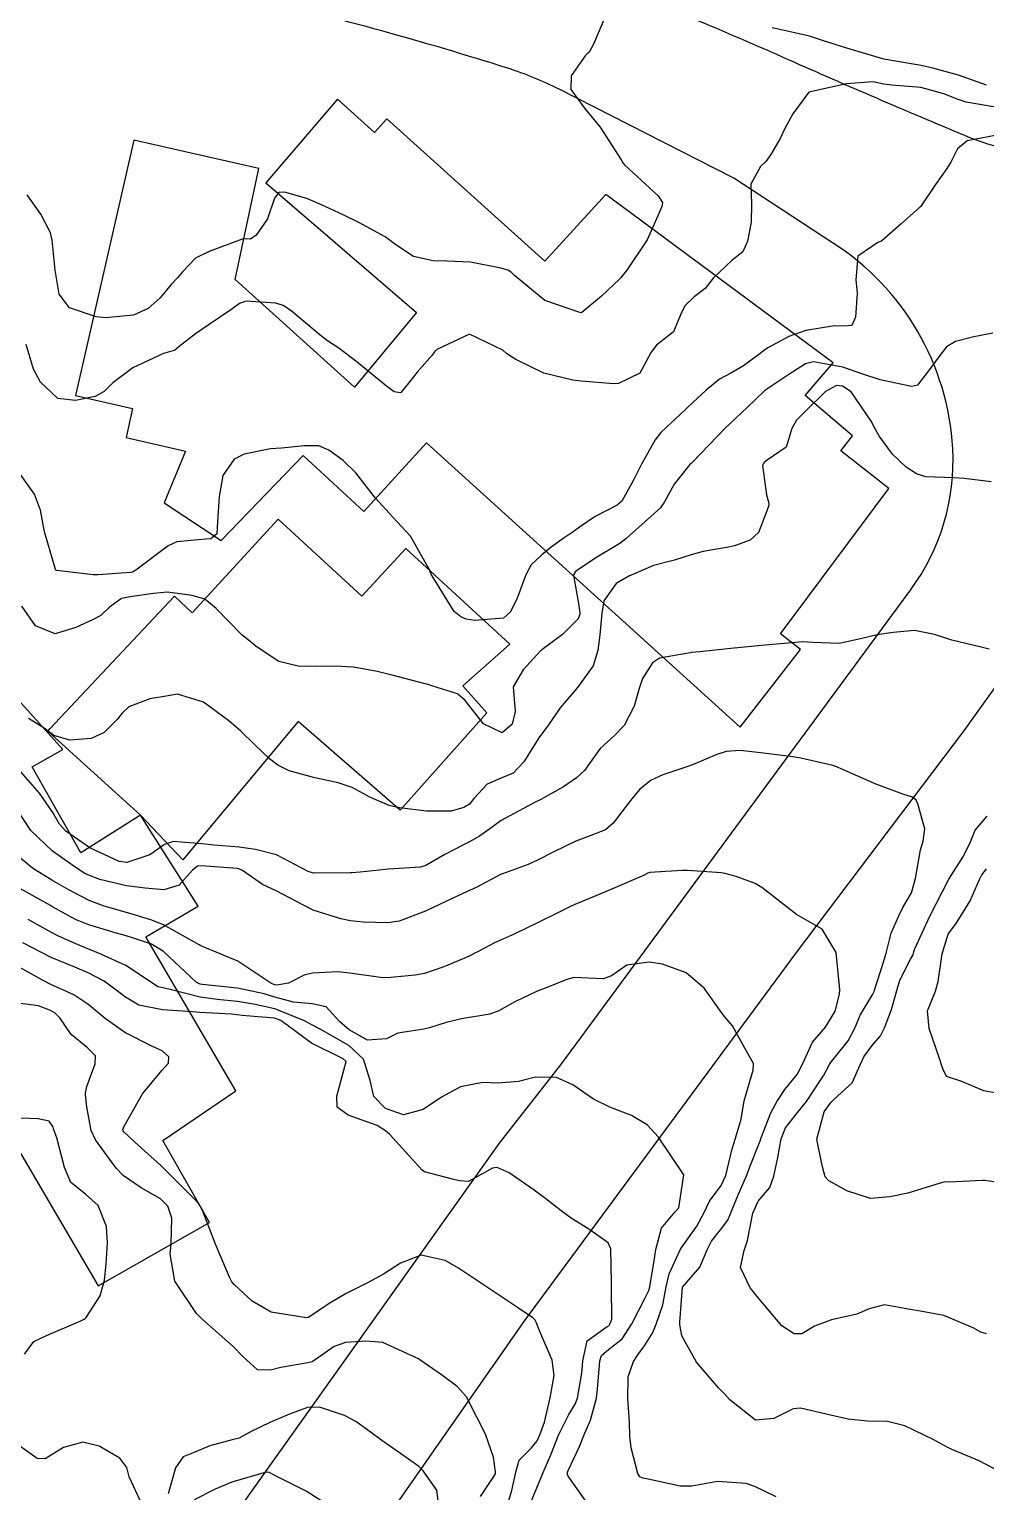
# Model space of a CAD drawing. Header units: metres. Extents: x 298520 to 308411, y 7433745 to 7450750.
# Drawn here: x 302152.3 to 302203.5, y 7441614 to 7441692.2 of the extents above; entities that cross this region are included whole.
import ezdxf

# ---------------------------------------------------------------- set-up
doc = ezdxf.new("R2010")
doc.units = ezdxf.units.M
doc.header["$LTSCALE"] = 10
for name, color, linetype in [('Curvas de Nivel 1m', 11, 'Continuous'), ('Curvas de Nivel 5m', 15, 'Continuous'), ('Edificações', 30, 'Continuous'), ('Vias Primárias', 230, 'Continuous')]:
    doc.layers.add(name, color=color, linetype=linetype)

msp = doc.modelspace()

# ---------------------------------------------------------------- linework, layer by layer
at = {"layer": 'Curvas de Nivel 1m', "flags": 128}
for points, elevation in [([(302183.143, 7441692.954), (302182.476, 7441691.402), (302182.247, 7441690.968), (302182.133, 7441690.868), (302182.031, 7441690.778), (302181.288, 7441689.71), (302181.27, 7441688.977), (302181.998, 7441687.971), (302182.844, 7441686.961), (302183.965, 7441685.201), (302184.06, 7441685.045), (302184.14, 7441684.947), (302185.938, 7441683.288), (302186.173, 7441682.918), (302186.134, 7441682.715), (302185.926, 7441682.205), (302185.352, 7441680.928), (302184.259, 7441679.307), (302183.982, 7441678.949), (302183.944, 7441678.897), (302183.891, 7441678.839), (302182.916, 7441677.921), (302181.864, 7441677.043), (302181.806, 7441677.028), (302179.873, 7441677.674), (302178.252, 7441679.015), (302178.075, 7441679.197), (302177.896, 7441679.297), (302177.516, 7441679.405), (302175.9, 7441679.732), (302174.626, 7441679.785), (302173.9, 7441679.796), (302172.855, 7441680.028), (302171.909, 7441680.652), (302171.33, 7441681.096), (302169.92, 7441681.861), (302169.076, 7441682.274), (302167.93, 7441682.801), (302167.129, 7441683.148), (302165.938, 7441683.478), (302165.646, 7441683.455), (302165.413, 7441683.165), (302165.04, 7441682.05), (302164.421, 7441681.175), (302164.128, 7441680.96), (302163.911, 7441680.978), (302163.685, 7441680.958), (302161.904, 7441680.296), (302161.171, 7441679.946), (302160.475, 7441679.224), (302160.215, 7441678.9), (302159.882, 7441678.53), (302159.28, 7441677.831), (302158.652, 7441677.248), (302157.859, 7441676.906), (302156.369, 7441676.763), (302155.858, 7441676.808), (302154.426, 7441677.294), (302153.874, 7441678.016), (302153.66, 7441679.303), (302153.509, 7441680.906), (302153.415, 7441681.307), (302152.907, 7441682.3), (302152.166, 7441683.327)], 752), ([(302203.519, 7441689.206), (302202.018, 7441689.735), (302200.65, 7441690.117), (302200.025, 7441690.251), (302199.594, 7441690.322), (302198.031, 7441690.6), (302197.368, 7441690.787), (302196.037, 7441691.191), (302194.794, 7441691.572), (302194.043, 7441691.821), (302192.77, 7441692.118), (302192.047, 7441692.27)], 752), ([(302203.996, 7441688.02), (302202.431, 7441688.293), (302202, 7441688.433), (302201.243, 7441688.738), (302200.008, 7441689.077), (302198.447, 7441689.204), (302198.018, 7441689.263), (302197.429, 7441689.375), (302196.018, 7441689.271), (302194.013, 7441688.83), (302193.157, 7441687.677), (302192.706, 7441686.843), (302192.465, 7441686.358), (302191.969, 7441685.498), (302191.698, 7441685.121), (302191.417, 7441684.855), (302190.9, 7441683.909), (302190.933, 7441682.86), (302190.917, 7441681.866), (302190.723, 7441680.862), (302190.478, 7441680.294), (302189.903, 7441679.841), (302188.887, 7441678.885), (302188.454, 7441678.322), (302187.878, 7441677.876), (302187.378, 7441677.398), (302187.132, 7441676.907), (302186.757, 7441676.008), (302185.847, 7441675.297), (302185.567, 7441674.924), (302184.966, 7441673.793), (302183.817, 7441673.236), (302183.544, 7441673.226), (302181.819, 7441673.368), (302181.38, 7441673.414), (302179.825, 7441673.787), (302178.317, 7441674.531), (302177.84, 7441674.835), (302177.621, 7441675.022), (302175.851, 7441675.876), (302174.105, 7441675.066), (302173.98, 7441674.929), (302173.838, 7441674.76), (302173.049, 7441673.854), (302172.439, 7441673.084), (302172.16, 7441672.735), (302171.81, 7441672.788), (302171.395, 7441673.094), (302169.832, 7441674.387), (302168.845, 7441675.125), (302168.244, 7441675.531), (302167.85, 7441675.832), (302166.279, 7441677.156), (302165.867, 7441677.411), (302165.486, 7441677.546), (302163.87, 7441677.641), (302163.535, 7441677.518), (302163.074, 7441677.192), (302161.854, 7441676.358), (302161.174, 7441675.892), (302160.313, 7441675.225), (302160.051, 7441675.016), (302159.84, 7441674.953), (302159.458, 7441674.855), (302157.831, 7441674.074), (302156.75, 7441673.271), (302156.285, 7441672.806), (302155.812, 7441672.54), (302154.76, 7441672.339), (302153.81, 7441672.444), (302152.886, 7441673.314), (302152.516, 7441674.006), (302152.11, 7441675.326)], 751), ([(302203.855, 7441675.93), (302202.838, 7441675.735), (302201.851, 7441675.497), (302201.376, 7441675.207), (302201.013, 7441674.738), (302200.512, 7441674.063), (302199.819, 7441673.149), (302199.495, 7441673.078), (302197.823, 7441673.439), (302196.853, 7441673.765), (302195.833, 7441674.119), (302194.263, 7441674.397), (302193.835, 7441674.297), (302192.945, 7441673.72), (302191.815, 7441672.977), (302191.739, 7441672.926), (302191.644, 7441672.852), (302190.705, 7441671.96), (302189.795, 7441671.106), (302189.551, 7441670.874), (302187.774, 7441669.035), (302187.707, 7441668.967), (302187.647, 7441668.901), (302186.802, 7441667.865), (302186.274, 7441666.915), (302186.066, 7441666.59), (302185.737, 7441666.291), (302184.234, 7441664.942), (302183.954, 7441664.712), (302183.717, 7441664.57), (302182.697, 7441663.971), (302181.698, 7441663.31), (302181.502, 7441663.166), (302181.42, 7441662.973), (302181.678, 7441661.474), (302181.752, 7441660.969), (302181.749, 7441660.893), (302181.67, 7441660.656), (302180.819, 7441659.821), (302179.716, 7441658.989), (302179.676, 7441658.967), (302179.652, 7441658.947), (302178.709, 7441657.931), (302178.187, 7441657.012), (302178.292, 7441655.692), (302178.127, 7441655.012), (302177.598, 7441654.561), (302176.592, 7441655.03), (302175.615, 7441656.291), (302175.209, 7441656.637), (302173.836, 7441657.067), (302173.624, 7441657.134), (302173.538, 7441657.157), (302171.631, 7441657.656), (302170.905, 7441657.826), (302169.637, 7441658.061), (302168.645, 7441658.118), (302167.637, 7441658.103), (302166.675, 7441658.112), (302165.641, 7441658.368), (302164.434, 7441659.178), (302163.997, 7441659.525), (302163.659, 7441659.804), (302162.293, 7441661.204), (302161.68, 7441661.71), (302160.997, 7441661.903), (302159.686, 7441662.085), (302158.926, 7441661.999), (302157.682, 7441661.833), (302157.212, 7441661.733), (302156.568, 7441661.271), (302156.113, 7441660.831), (302155.666, 7441660.596), (302154.766, 7441660.185), (302153.658, 7441659.845), (302152.62, 7441660.273), (302151.879, 7441661.327)], 749), ([(302203.762, 7441667.987), (302202.33, 7441668.159), (302201.765, 7441668.202), (302200.27, 7441668.248), (302199.768, 7441668.408), (302199.225, 7441668.765), (302198.479, 7441669.469), (302197.789, 7441670.4), (302197.583, 7441670.782), (302197.349, 7441671.233), (302196.278, 7441672.795), (302195.817, 7441673.094), (302195.489, 7441673.134), (302194.895, 7441672.814), (302193.802, 7441671.732), (302193.357, 7441671.274), (302193.096, 7441670.837), (302192.794, 7441669.829), (302191.776, 7441669.136), (302191.613, 7441669.013), (302191.536, 7441668.852), (302191.749, 7441667.281), (302191.861, 7441666.849), (302191.859, 7441666.732), (302191.738, 7441666.369), (302191.313, 7441665.268), (302190.865, 7441664.859), (302190.032, 7441664.553), (302189.717, 7441664.478), (302188.351, 7441664.253), (302187.711, 7441664.081), (302186.818, 7441663.797), (302185.702, 7441663.497), (302185.291, 7441663.334), (302184.381, 7441662.94), (302183.689, 7441662.549), (302183.027, 7441661.609), (302182.921, 7441660.958), (302182.826, 7441659.794), (302182.708, 7441658.959), (302182.465, 7441658.137), (302181.623, 7441656.97), (302180.706, 7441655.885), (302180.077, 7441654.985), (302179.874, 7441654.713), (302179.596, 7441654.344), (302178.746, 7441653.003), (302178.188, 7441652.396), (302177.57, 7441652.139), (302176.787, 7441651.805), (302176.084, 7441651.035), (302175.844, 7441650.743), (302175.548, 7441650.562), (302174.863, 7441650.367), (302173.546, 7441650.355), (302172.093, 7441650.539), (302171.549, 7441650.659), (302170.543, 7441651.1), (302169.561, 7441651.633), (302168.807, 7441651.878), (302167.568, 7441652.138), (302166.2, 7441652.527), (302165.578, 7441652.83), (302165.137, 7441653.167), (302164.344, 7441653.932), (302163.597, 7441654.641), (302162.97, 7441655.196), (302161.613, 7441656.189), (302160.219, 7441656.622), (302159.616, 7441656.524), (302158.743, 7441656.372), (302157.61, 7441655.943), (302157.26, 7441655.61), (302156.981, 7441655.266), (302156.29, 7441654.579), (302155.593, 7441654.258), (302154.458, 7441654.164), (302153.594, 7441654.418), (302153.085, 7441654.795), (302152.244, 7441655.32)], 748), ([(302203.656, 7441659.024), (302203.23, 7441659.142), (302201.661, 7441659.506), (302200.736, 7441659.816), (302199.666, 7441660.035), (302198.522, 7441659.914), (302197.663, 7441659.79), (302196.848, 7441659.602), (302195.658, 7441659.335), (302194.228, 7441659.391), (302193.659, 7441659.417), (302193.121, 7441659.373), (302191.657, 7441659.242), (302191.296, 7441659.214), (302189.655, 7441659.047), (302188.169, 7441658.892), (302187.707, 7441658.845), (302187.652, 7441658.838), (302186.021, 7441658.543), (302185.644, 7441658.294), (302185.107, 7441657.452), (302184.92, 7441656.931), (302184.663, 7441655.984), (302184.125, 7441654.942), (302183.598, 7441654.418), (302182.833, 7441653.715), (302182.302, 7441652.963), (302182.003, 7441652.54), (302181.57, 7441652.139), (302180.878, 7441651.662), (302179.672, 7441650.989), (302179.594, 7441650.948), (302179.552, 7441650.93), (302179.437, 7441650.877), (302177.541, 7441649.871), (302177.058, 7441649.504), (302176.384, 7441649.031), (302175.843, 7441648.722), (302175.526, 7441648.56), (302174.526, 7441648.047), (302173.509, 7441647.457), (302173.214, 7441647.367), (302171.505, 7441647.262), (302171.351, 7441647.246), (302169.992, 7441647.105), (302169.552, 7441647.06), (302169.502, 7441647.062), (302169.455, 7441647.064), (302167.502, 7441647.049), (302167.216, 7441647.143), (302165.516, 7441648.034), (302164.388, 7441648.309), (302163.522, 7441648.436), (302162.176, 7441648.551), (302161.524, 7441648.608), (302160.007, 7441648.744), (302159.523, 7441648.585), (302158.737, 7441648.02), (302157.508, 7441647.622), (302157.099, 7441647.674), (302155.52, 7441648.406), (302154.231, 7441649.3), (302153.906, 7441649.674), (302153.543, 7441650.29), (302152.834, 7441651.317), (302151.574, 7441652.761)], 747), ([(302203.527, 7441622.398), (302203.22, 7441622.492), (302202.806, 7441622.714), (302201.229, 7441623.378), (302200.081, 7441623.597), (302199.233, 7441623.73), (302198.06, 7441623.946), (302197.233, 7441623.739), (302196.569, 7441623.447), (302195.226, 7441623.143), (302194.303, 7441622.814), (302193.638, 7441622.404), (302193.216, 7441622.395), (302192.565, 7441622.837), (302191.238, 7441624.398), (302191.038, 7441624.65), (302190.872, 7441624.856), (302190.345, 7441625.955), (302190.544, 7441626.861), (302190.727, 7441627.402), (302191.016, 7441628.854), (302191.299, 7441629.507), (302191.918, 7441630.232), (302192.126, 7441630.842), (302192.341, 7441631.827), (302192.534, 7441632.838), (302192.756, 7441633.429), (302193.356, 7441634.166), (302193.889, 7441634.822), (302194.813, 7441636.244), (302195.117, 7441636.804), (302195.215, 7441636.973), (302195.388, 7441637.168), (302196.122, 7441638.073), (302196.491, 7441638.789), (302196.758, 7441639.448), (302197.431, 7441640.578), (302197.505, 7441640.707), (302197.53, 7441640.779), (302197.993, 7441642.236), (302198.14, 7441642.773), (302198.415, 7441643.829), (302198.822, 7441644.767), (302199.045, 7441645.206), (302199.495, 7441645.994), (302199.715, 7441646.757), (302199.978, 7441648.301), (302200.126, 7441648.751), (302200.212, 7441649.422), (302199.842, 7441650.756), (302199.753, 7441650.955), (302199.556, 7441651.106), (302199.044, 7441651.279), (302197.563, 7441651.832), (302195.747, 7441652.623), (302195.572, 7441652.702), (302195.501, 7441652.73), (302195.286, 7441652.804), (302193.578, 7441653.197), (302193.149, 7441653.265), (302191.582, 7441653.468), (302190.326, 7441653.604), (302189.59, 7441653.553), (302189.08, 7441653.393), (302187.912, 7441652.897), (302187.68, 7441652.801), (302187.581, 7441652.767), (302186.187, 7441652.301), (302185.569, 7441652.023), (302184.955, 7441651.536), (302184.465, 7441650.936), (302183.541, 7441649.72), (302183.12, 7441649.372), (302182.114, 7441648.964), (302181.682, 7441648.817), (302181.53, 7441648.755), (302180.33, 7441648.172), (302179.514, 7441647.753), (302178.994, 7441647.514), (302177.605, 7441647.018), (302177.502, 7441646.973), (302176.238, 7441646.29), (302175.492, 7441645.954), (302173.605, 7441645.068), (302173.482, 7441645.01), (302172.083, 7441644.478), (302171.476, 7441644.388), (302170.15, 7441644.43), (302169.477, 7441644.496), (302168.963, 7441644.603), (302167.482, 7441645.063), (302167.334, 7441645.141), (302165.492, 7441646.103), (302164.77, 7441646.445), (302163.695, 7441647.187), (302163.504, 7441647.277), (302163.402, 7441647.293), (302161.506, 7441647.442), (302161.294, 7441647.425), (302161.021, 7441647.215), (302160.305, 7441646.412), (302159.492, 7441646.147), (302158.487, 7441646.24), (302157.494, 7441646.365), (302156.066, 7441646.705), (302155.499, 7441646.915), (302155.253, 7441647.036), (302154.837, 7441647.29), (302153.517, 7441648.22), (302152.371, 7441649.322), (302151.545, 7441650.574)], 746), ([(302205.309, 7441630.326), (302203.421, 7441630.6), (302203.312, 7441630.613), (302201.525, 7441630.514), (302201.311, 7441630.526), (302201.036, 7441630.46), (302199.305, 7441629.926), (302198.345, 7441629.728), (302197.302, 7441629.639), (302196.046, 7441630.052), (302195.309, 7441630.457), (302195.086, 7441630.578), (302194.883, 7441630.806), (302194.724, 7441631.406), (302194.445, 7441632.813), (302194.83, 7441634.281), (302195.203, 7441634.802), (302195.365, 7441634.959), (302196.332, 7441635.832), (302196.748, 7441636.786), (302196.95, 7441637.224), (302197.399, 7441637.825), (302197.842, 7441638.34), (302198.055, 7441638.774), (302198.432, 7441639.761), (302198.71, 7441640.767), (302198.884, 7441641.323), (302199.458, 7441642.445), (302199.572, 7441642.647), (302199.606, 7441642.758), (302199.671, 7441642.963), (302200.489, 7441644.745), (302201.503, 7441646.73), (302202.296, 7441647.948), (302202.655, 7441648.719), (302202.914, 7441649.341), (302203.547, 7441650.1)], 747), ([(302203.962, 7441635.294), (302203.37, 7441635.404), (302202.19, 7441635.906), (302201.377, 7441636.171), (302201.19, 7441636.542), (302201.13, 7441636.734), (302200.995, 7441637.129), (302200.447, 7441638.744), (302200.361, 7441639.685), (302200.781, 7441640.74), (302200.936, 7441641.242), (302201.146, 7441642.735), (302201.473, 7441643.777), (302201.869, 7441644.336), (302202.134, 7441644.723), (302202.651, 7441645.559), (302203.145, 7441646.714), (302203.261, 7441646.958), (302203.511, 7441647.277)], 748), ([(302192.268, 7441613.681), (302191.117, 7441614.23), (302190.651, 7441614.39), (302189.119, 7441614.505), (302187.753, 7441614.258), (302187.116, 7441614.258), (302185.416, 7441614.621), (302185.12, 7441614.673), (302184.958, 7441614.759), (302184.862, 7441614.924), (302184.505, 7441616.298), (302184.421, 7441616.931), (302184.407, 7441617.678), (302184.322, 7441618.933), (302184.346, 7441620.094), (302184.622, 7441620.929), (302184.85, 7441621.274), (302185.206, 7441621.761), (302185.661, 7441622.47), (302185.837, 7441622.914), (302186.191, 7441623.953), (302186.38, 7441624.909), (302186.54, 7441625.617), (302187.13, 7441626.901), (302187.18, 7441626.985), (302187.266, 7441627.108), (302188.022, 7441628.153), (302188.412, 7441628.889), (302188.691, 7441629.494), (302189.307, 7441630.329), (302189.567, 7441630.876), (302189.91, 7441632.296), (302190.086, 7441632.869), (302190.379, 7441633.891), (302190.55, 7441634.862), (302191.036, 7441636.512), (302191.05, 7441636.855), (302190.578, 7441637.679), (302189.923, 7441638.872), (302189.686, 7441639.147), (302189.419, 7441639.464), (302188.399, 7441640.89), (302187.445, 7441641.719), (302186.183, 7441642.181), (302185.453, 7441642.289), (302184.263, 7441642.126), (302183.442, 7441641.547), (302183.004, 7441641.39), (302181.44, 7441641.457), (302181.048, 7441641.366), (302180.124, 7441640.99), (302179.43, 7441640.714), (302178.274, 7441640.162), (302177.419, 7441639.675), (302176.942, 7441639.5), (302175.415, 7441639.246), (302174.596, 7441639.052), (302173.71, 7441638.764), (302173.407, 7441638.704), (302172.007, 7441638.481), (302171.399, 7441638.176), (302170.379, 7441638.12), (302169.406, 7441638.666), (302168.887, 7441639.118), (302168.181, 7441639.89), (302167.422, 7441640.054), (302166.424, 7441640.149), (302165.426, 7441640.419), (302164.846, 7441640.587), (302163.43, 7441640.902), (302161.543, 7441641.097), (302161.432, 7441641.114), (302161.211, 7441641.212), (302159.457, 7441642.851), (302158.817, 7441643.24), (302157.8, 7441643.589), (302157.467, 7441643.685), (302156.886, 7441643.848), (302155.473, 7441644.276), (302154.757, 7441644.572), (302153.482, 7441645.266), (302153.409, 7441645.311), (302151.494, 7441646.392)], 744), ([(302182.429, 7441612.957), (302181.121, 7441614.782), (302181.074, 7441614.922), (302181.087, 7441614.971), (302181.095, 7441614.999), (302181.125, 7441615.085), (302181.735, 7441616.374), (302181.971, 7441616.962), (302182.328, 7441617.786), (302182.634, 7441618.955), (302182.694, 7441619.438), (302182.829, 7441620.954), (302182.909, 7441621.241), (302183.201, 7441621.486), (302184.014, 7441622.135), (302184.526, 7441622.93), (302185.237, 7441624.291), (302185.446, 7441624.713), (302185.494, 7441624.917), (302185.748, 7441626.425), (302185.825, 7441626.914), (302186.129, 7441628.063), (302186.839, 7441628.905), (302187.048, 7441629.15), (302187.313, 7441630.9), (302185.966, 7441632.914), (302185.349, 7441633.576), (302184.51, 7441634.088), (302183.359, 7441634.522), (302182.49, 7441634.959), (302181.37, 7441635.716), (302180.501, 7441636.11), (302179.374, 7441636.13), (302178.472, 7441635.909), (302177.371, 7441635.811), (302176.556, 7441635.843), (302175.369, 7441635.61), (302174.349, 7441635.055), (302173.356, 7441634.401), (302172.319, 7441634.115), (302171.357, 7441634.463), (302170.72, 7441635.096), (302170.522, 7441635.948), (302170.166, 7441637.102), (302169.394, 7441637.833), (302167.845, 7441638.695), (302167.41, 7441638.925), (302167.014, 7441639.144), (302165.419, 7441639.78), (302164.282, 7441640.037), (302163.423, 7441640.186), (302162.331, 7441640.293), (302161.425, 7441640.41), (302159.826, 7441640.829), (302159.43, 7441640.904), (302159.169, 7441640.973), (302158.774, 7441641.24), (302157.446, 7441642.109), (302155.948, 7441642.783), (302155.458, 7441642.984), (302154.729, 7441643.291), (302153.841, 7441643.678), (302153.468, 7441643.866), (302152.226, 7441644.572)], 743), ([(302179.106, 7441613.35), (302179.783, 7441614.99), (302180.201, 7441615.92), (302180.611, 7441616.978), (302181.164, 7441618.092), (302181.501, 7441618.633), (302181.618, 7441618.966), (302181.858, 7441620.291), (302181.904, 7441620.963), (302182.141, 7441622.029), (302183.22, 7441622.785), (302183.321, 7441622.849), (302183.383, 7441622.948), (302183.468, 7441623.189), (302183.44, 7441624.947), (302183.438, 7441625.141), (302183.404, 7441626.948), (302183.268, 7441627.276), (302182.238, 7441628.001), (302181.287, 7441628.597), (302180.759, 7441628.978), (302179.932, 7441629.623), (302179.304, 7441630.085), (302177.972, 7441631.013), (302177.317, 7441631.293), (302177.07, 7441631.269), (302176.672, 7441631.026), (302175.793, 7441630.55), (302175.308, 7441630.59), (302174.943, 7441630.679), (302173.43, 7441631.068), (302173.314, 7441631.153), (302171.557, 7441633.088), (302171.345, 7441633.259), (302170.901, 7441633.54), (302169.353, 7441634.098), (302168.76, 7441634.522), (302168.745, 7441635.119), (302169.235, 7441636.965), (302169.084, 7441637.114), (302167.395, 7441637.949), (302165.749, 7441639.157), (302165.414, 7441639.283), (302163.669, 7441639.44), (302163.416, 7441639.469), (302163.111, 7441639.498), (302161.417, 7441639.587), (302161.01, 7441639.621), (302159.418, 7441639.737), (302158.152, 7441639.981), (302157.424, 7441640.409), (302156.292, 7441641.271), (302155.44, 7441641.721), (302154.722, 7441642.013), (302153.451, 7441642.543), (302151.943, 7441643.325)], 742), ([(302177.81, 7441613.013), (302178.107, 7441614.016), (302178.326, 7441615.008), (302178.505, 7441615.634), (302179.142, 7441616.288), (302179.461, 7441616.683), (302179.601, 7441616.993), (302179.852, 7441617.682), (302180.169, 7441618.985), (302180.368, 7441620.166), (302180.271, 7441620.984), (302179.558, 7441622.655), (302179.424, 7441622.997), (302179.359, 7441623.133), (302179.226, 7441623.263), (302178.459, 7441623.779), (302177.239, 7441624.593), (302176.6, 7441625.026), (302175.252, 7441625.914), (302174.537, 7441626.332), (302173.258, 7441626.617), (302172.155, 7441626.18), (302171.248, 7441625.595), (302170.355, 7441625.103), (302169.237, 7441624.556), (302168.333, 7441624.028), (302167.224, 7441623.28), (302167.116, 7441623.249), (302165.227, 7441623.565), (302164.207, 7441624.15), (302163.241, 7441625.045), (302163.118, 7441625.191), (302162.999, 7441625.44), (302162.246, 7441627.2), (302161.595, 7441628.902), (302161.453, 7441629.208), (302161.295, 7441629.425), (302159.499, 7441631.228), (302159.316, 7441631.407), (302157.909, 7441632.677), (302157.342, 7441633.201), (302157.299, 7441633.26), (302157.292, 7441633.312), (302157.345, 7441633.474), (302158.349, 7441635.245), (302159.376, 7441636.495), (302159.732, 7441636.874), (302159.753, 7441637.226), (302159.388, 7441637.544), (302158.846, 7441637.783), (302157.402, 7441638.521), (302156.335, 7441639.271), (302155.42, 7441640.032), (302154.672, 7441640.538), (302153.431, 7441641.096), (302152.981, 7441641.315), (302151.446, 7441642.185)], 741), ([(302152.027, 7441621.322), (302152.524, 7441621.996), (302153.208, 7441622.317), (302155.042, 7441623.104), (302155.221, 7441623.185), (302155.28, 7441623.221), (302155.331, 7441623.279), (302156.071, 7441624.435), (302156.314, 7441625.269), (302156.389, 7441626.136), (302156.469, 7441627.268), (302156.411, 7441628.139), (302155.971, 7441629.273), (302155.299, 7441629.872), (302154.512, 7441630.499), (302154.164, 7441631.297), (302153.759, 7441632.881), (302153.602, 7441633.306), (302153.535, 7441633.497), (302153.348, 7441633.785), (302152.763, 7441633.901), (302151.349, 7441633.96)], 739), ([(302174.218, 7441613.053), (302174.096, 7441614.039), (302173.366, 7441615.066), (302173.126, 7441615.297), (302172.332, 7441615.881), (302171.147, 7441616.694), (302170.608, 7441617.098), (302169.762, 7441617.714), (302169.162, 7441618.027), (302167.823, 7441618.477), (302167.166, 7441618.468), (302166.214, 7441618.098), (302165.158, 7441617.661), (302164.154, 7441617.175), (302163.507, 7441616.825), (302163.146, 7441616.724), (302161.941, 7441616.402), (302161.136, 7441616.073), (302160.523, 7441615.829), (302160.1, 7441615.225), (302159.719, 7441613.84)], 739), ([(302158.327, 7441613.248), (302157.621, 7441614.752), (302157.508, 7441615.256), (302157.13, 7441615.742), (302156.015, 7441616.396), (302155.143, 7441616.597), (302154.114, 7441616.32), (302153.129, 7441615.712), (302152.704, 7441615.74), (302151.145, 7441616.83)], 739), ([(302168.441, 7441613.127), (302167.111, 7441613.981), (302165.463, 7441614.813), (302165.121, 7441614.983), (302164.962, 7441615.003), (302163.116, 7441614.47), (302162.227, 7441614.083), (302161.106, 7441613.525)], 738)]:
    msp.add_lwpolyline(points, dxfattribs=dict(at, elevation=elevation))
at = {"layer": 'Curvas de Nivel 5m', "flags": 128}
for points, elevation in [([(302203.981, 7441686.505), (302202.481, 7441686.222), (302201.973, 7441685.788), (302201.614, 7441685.086), (302201.399, 7441684.736), (302200.795, 7441683.897), (302200.017, 7441682.749), (302199.982, 7441682.7), (302199.932, 7441682.657), (302198.949, 7441681.791), (302197.914, 7441680.878), (302197.858, 7441680.836), (302197.706, 7441680.782), (302196.637, 7441680.061), (302196.523, 7441678.794), (302196.598, 7441678.077), (302196.515, 7441676.793), (302196.308, 7441676.346), (302195.858, 7441676.305), (302195.381, 7441676.33), (302193.855, 7441676.085), (302192.937, 7441675.754), (302191.846, 7441675.174), (302191.647, 7441675.05), (302191.398, 7441674.854), (302190.508, 7441674.188), (302189.827, 7441673.802), (302189.231, 7441673.47), (302188.507, 7441672.89), (302187.806, 7441672.222), (302187.116, 7441671.591), (302186.381, 7441670.914), (302186.085, 7441670.622), (302185.786, 7441670.232), (302185.052, 7441668.931), (302184.631, 7441668.066), (302183.99, 7441666.946), (302183.741, 7441666.732), (302182.577, 7441666.119), (302181.729, 7441665.557), (302181.387, 7441665.312), (302180.913, 7441664.978), (302180.221, 7441664.48), (302179.709, 7441664.077), (302179.15, 7441663.549), (302178.854, 7441663.003), (302178.372, 7441661.702), (302178.022, 7441661.015), (302177.67, 7441660.693), (302176.133, 7441660.57), (302175.669, 7441660.634), (302175.376, 7441660.751), (302175.024, 7441661.05), (302173.895, 7441662.872), (302173.778, 7441663.069), (302173.754, 7441663.12), (302173.705, 7441663.278), (302172.685, 7441665.08), (302171.733, 7441666.084), (302170.808, 7441667.099), (302169.763, 7441668.458), (302169.082, 7441669.12), (302168.314, 7441669.668), (302167.781, 7441669.904), (302167.012, 7441669.916), (302165.779, 7441669.791), (302165.201, 7441669.744), (302163.776, 7441669.46), (302163.248, 7441669.188), (302162.641, 7441668.316), (302162.443, 7441667.199), (302162.364, 7441665.835), (302162.316, 7441665.204), (302161.998, 7441664.93), (302161.72, 7441664.913), (302160.18, 7441664.764), (302159.716, 7441664.56), (302157.981, 7441663.256), (302157.808, 7441663.152), (302157.701, 7441663.128), (302155.964, 7441663.012), (302155.699, 7441663.005), (302153.763, 7441663.239), (302153.702, 7441663.254), (302153.682, 7441663.3), (302153.242, 7441664.831), (302153.097, 7441665.309), (302152.888, 7441666.466), (302152.552, 7441667.318), (302151.76, 7441668.445)], 750), ([(302204.852, 7441614.693), (302203.132, 7441615.613), (302201.63, 7441616.233), (302201.14, 7441616.477), (302200.981, 7441616.572), (302200.694, 7441616.737), (302199.154, 7441617.475), (302198.223, 7441617.703), (302197.157, 7441617.732), (302196.119, 7441617.835), (302195.161, 7441618.048), (302193.564, 7441618.429), (302193.166, 7441618.394), (302192.135, 7441617.863), (302191.157, 7441617.779), (302189.78, 7441618.871), (302189.494, 7441619.193), (302189.179, 7441619.518), (302187.996, 7441620.892), (302187.214, 7441622.3), (302187.106, 7441622.901), (302187.108, 7441623.017), (302187.243, 7441624.9), (302188.181, 7441625.963), (302188.567, 7441626.887), (302188.797, 7441627.358), (302189.279, 7441627.963), (302189.678, 7441628.483), (302189.839, 7441628.872), (302190.192, 7441629.757), (302190.676, 7441630.86), (302190.849, 7441631.328), (302191.338, 7441632.554), (302191.422, 7441632.769), (302191.447, 7441632.849), (302191.973, 7441634.228), (302192.309, 7441634.841), (302192.728, 7441635.478), (302193.377, 7441636.283), (302193.664, 7441636.826), (302194.212, 7441638.007), (302194.906, 7441638.808), (302195.422, 7441639.672), (302195.648, 7441640.58), (302195.673, 7441640.798), (302195.463, 7441642.8), (302194.723, 7441644.059), (302193.482, 7441644.768), (302193.342, 7441644.831), (302191.497, 7441646.282), (302191.142, 7441646.499), (302190.112, 7441646.871), (302189.505, 7441647.024), (302189.329, 7441647.058), (302187.507, 7441647.194), (302187.23, 7441647.18), (302185.505, 7441647.073), (302185.388, 7441647.039), (302185.165, 7441646.925), (302183.495, 7441646.202), (302182.61, 7441645.84), (302181.487, 7441645.365), (302181.218, 7441645.24), (302180.686, 7441644.978), (302179.477, 7441644.389), (302178.269, 7441643.806), (302177.467, 7441643.441), (302177.178, 7441643.311), (302176.639, 7441643.028), (302175.866, 7441642.627), (302175.454, 7441642.44), (302174.47, 7441642.032), (302173.442, 7441641.682), (302172.935, 7441641.581), (302171.438, 7441641.447), (302171.073, 7441641.46), (302169.442, 7441641.698), (302168.798, 7441641.765), (302167.441, 7441641.705), (302166.992, 7441641.592), (302166.15, 7441641.153), (302165.533, 7441641.058), (302165.432, 7441641.075), (302165.367, 7441641.096), (302165.212, 7441641.163), (302163.45, 7441642.343), (302161.545, 7441643.126), (302161.462, 7441643.159), (302161.371, 7441643.211), (302159.473, 7441644.279), (302158.792, 7441644.557), (302157.48, 7441644.933), (302156.296, 7441645.272), (302155.486, 7441645.575), (302154.358, 7441646.164), (302153.496, 7441646.666), (302152.448, 7441647.321), (302151.514, 7441648.092)], 745), ([(302176.434, 7441613.703), (302177.12, 7441614.708), (302177.228, 7441614.913), (302177.243, 7441615.019), (302177.135, 7441615.806), (302176.7, 7441617.025), (302176.243, 7441617.949), (302175.68, 7441619.035), (302175.178, 7441619.582), (302174.341, 7441620.209), (302173.192, 7441621.016), (302173.107, 7441621.071), (302171.206, 7441621.936), (302170.303, 7441622.007), (302169.205, 7441621.931), (302168.6, 7441621.728), (302167.771, 7441621.134), (302167.425, 7441620.903), (302167.19, 7441620.842), (302165.739, 7441620.603), (302165.186, 7441620.454), (302164.495, 7441620.479), (302163.71, 7441621.182), (302163.201, 7441621.715), (302161.512, 7441623.207), (302161.226, 7441623.493), (302160.076, 7441625.222), (302159.819, 7441626.67), (302159.87, 7441627.224), (302159.913, 7441628.598), (302159.694, 7441629.226), (302159.297, 7441629.621), (302158.274, 7441630.216), (302157.309, 7441630.878), (302156.933, 7441631.264), (302155.825, 7441632.786), (302155.595, 7441633.277), (302155.356, 7441634.546), (302155.283, 7441635.203), (302155.284, 7441635.281), (302155.366, 7441635.633), (302155.809, 7441636.845), (302155.832, 7441637.276), (302155.389, 7441637.699), (302154.518, 7441638.407), (302153.92, 7441639.302), (302153.663, 7441639.554), (302153.417, 7441639.695), (302152.783, 7441639.953), (302151.421, 7441640.124)], 740)]:
    msp.add_lwpolyline(points, dxfattribs=dict(at, elevation=elevation))
at = {"layer": 'Edificações'}
for points in [[(302159.499, 7441666.865), (302162.547, 7441664.846), (302166.946, 7441669.391), (302170.188, 7441666.392), (302173.54, 7441670.062), (302190.337, 7441654.848), (302193.571, 7441659.011), (302192.484, 7441659.855), (302198.287, 7441667.624), (302195.725, 7441669.646), (302196.346, 7441670.434), (302193.814, 7441672.606), (302195.316, 7441674.356), (302183.138, 7441683.352), (302179.884, 7441679.788), (302171.419, 7441687.409), (302170.751, 7441686.667), (302168.772, 7441688.45), (302164.939, 7441683.975), (302173.016, 7441677.039), (302169.693, 7441673.041), (302163.294, 7441678.809), (302164.576, 7441684.741), (302157.878, 7441686.267), (302154.757, 7441672.594), (302157.813, 7441671.896), (302157.46, 7441670.349), (302160.636, 7441669.624)], [(302153.375, 7441654.766), (302160.059, 7441661.873), (302160.994, 7441660.978), (302165.605, 7441665.99), (302170.087, 7441661.866), (302172.433, 7441664.416), (302178.009, 7441659.304), (302175.487, 7441657.073), (302176.767, 7441655.627), (302172.135, 7441650.408), (302166.672, 7441655.164), (302160.501, 7441647.761), (302158.241, 7441650.157), (302153.271, 7441654.648)]]:
    msp.add_lwpolyline(points, close=True, dxfattribs=at)
msp.add_lwpolyline([(302150.719, 7441633.927), (302155.973, 7441624.963), (302161.935, 7441628.356), (302159.435, 7441632.749), (302163.332, 7441635.405), (302158.516, 7441643.646), (302161.315, 7441645.282), (302158.241, 7441650.157), (302155.036, 7441648.136), (302152.443, 7441652.734), (302154.08, 7441653.657), (302150.097, 7441658.064)], dxfattribs=at)
at = {"layer": 'Vias Primárias'}
for points in [[(302231.643, 7441708.473), (302222.281, 7441694.039, -0.069011), (302216.21, 7441687.022, -0.137817), (302213.198, 7441685.582, -0.061825), (302207.382, 7441685.3, -0.079977), (302202.389, 7441686.493, -0.005717), (302192.925, 7441690.558, 0.00955), (302182.642, 7441694.882, 0.045279), (302162.028, 7441700.998, 0.028166), (302142.607, 7441703.767, 0.023108), (302115.045, 7441704.845, 0.007908), (302095.19, 7441704.389, -0.045662), (302085.298, 7441704.909, -0.161059), (302079.951, 7441707.579, -0.154418), (302078.83, 7441709.724), (302077.295, 7441719.246), (302075.433, 7441734.337), (302073.922, 7441746.513)], [(302162.704, 7441611.888), (302177.442, 7441632.595), (302180.79, 7441636.858), (302199.451, 7441662.193, 0.173848), (302201.71, 7441669.747, 0.241993), (302195.271, 7441680.775), (302189.999, 7441684.225), (302180.643, 7441688.98, 0.04067), (302177.891, 7441690.108, 0.019684), (302164.345, 7441693.832, 0.0378), (302139.832, 7441697.621, 0.02373), (302118.03, 7441698.283, 0.00342), (302102.705, 7441697.916, 0.053199), (302093.815, 7441696.69, 0.16437)]]:
    msp.add_lwpolyline(points, format="xyb", dxfattribs=at)
at = {"layer": 'Vias Primárias', "elevation": 748.077}
msp.add_lwpolyline([(302235.282, 7441702.137), (302231.318, 7441696.242), (302214.032, 7441671.047), (302202.34, 7441654.717), (302193.335, 7441642.809), (302178.782, 7441623.117), (302166.324, 7441605.268), (302160.937, 7441596.406, 0.348336), (302161.807, 7441589.436, 0.036368), (302166.301, 7441585.624), (302177.535, 7441577.597), (302194.124, 7441565.848), (302208.037, 7441556.438, 0.036901), (302213.725, 7441553.174, 0.025784), (302225.243, 7441548.364, 0.033083), (302245.888, 7441542.475, 0.04574), (302263.614, 7441540.331, -0.001386), (302278.851, 7441539.848, 0.000615), (302298.684, 7441539.189, 0.001913), (302321.462, 7441538.547, -0.006817), (302342.528, 7441537.746, -0.027636), (302361.306, 7441535.732, -0.126934)], format="xyb", dxfattribs=at)

doc.saveas('drawing.dxf')
